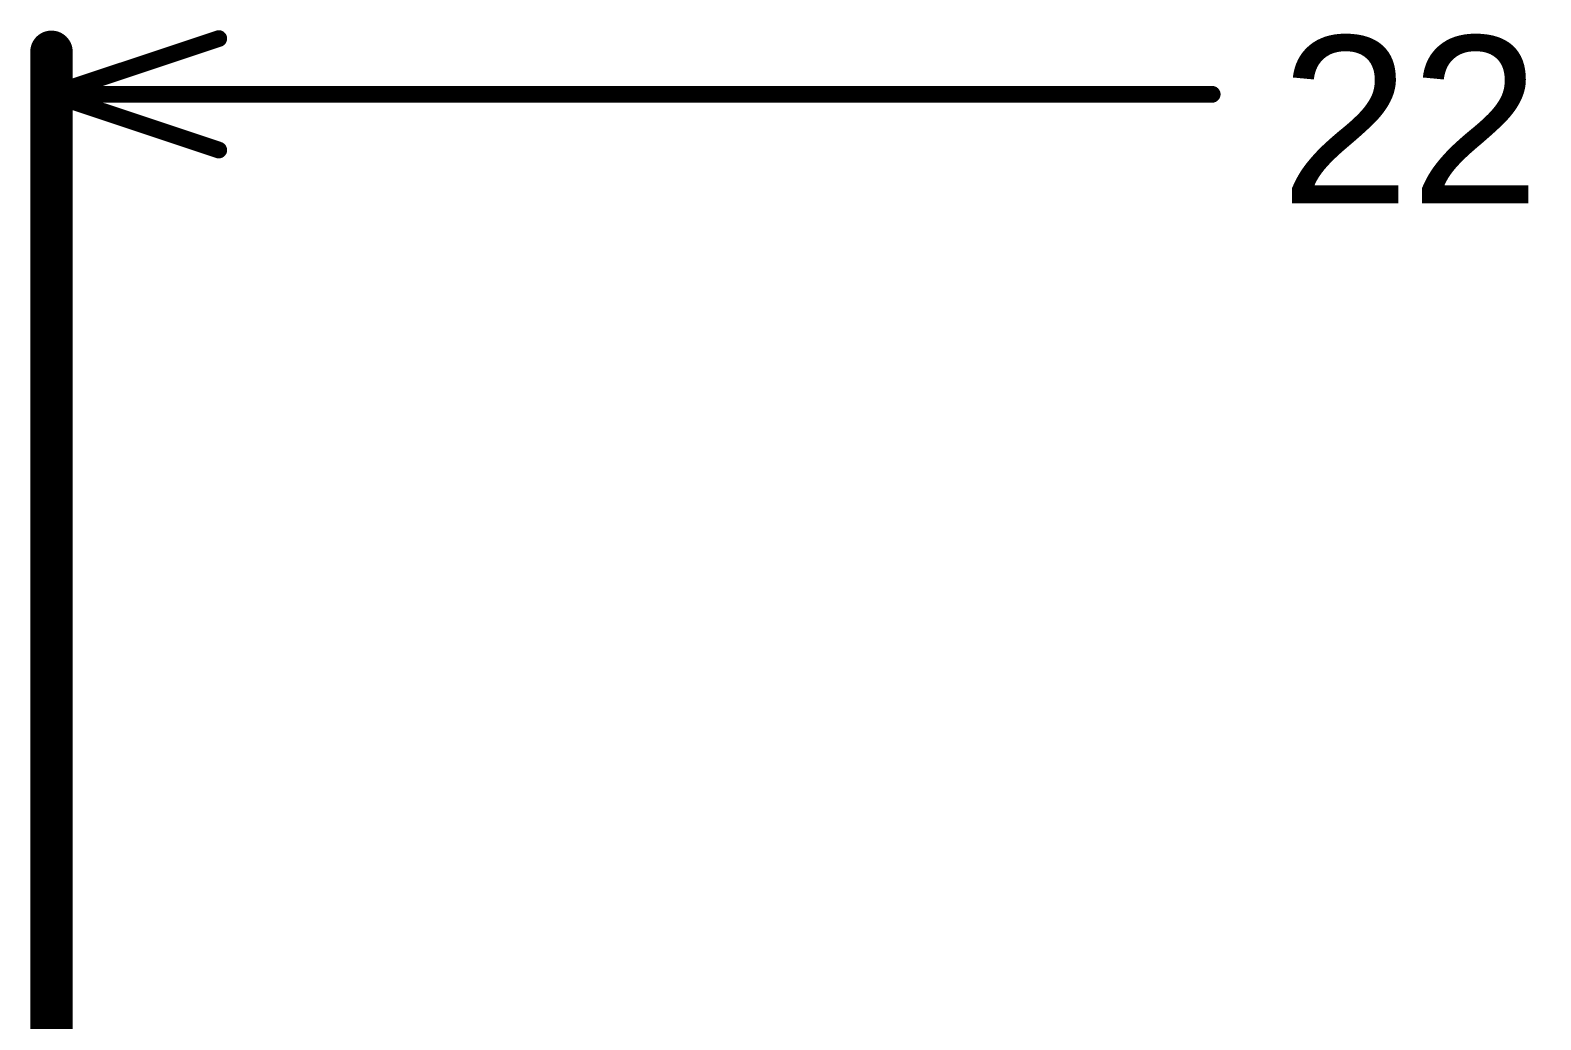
# Model space of a CAD drawing. Header units: millimetres. Extents: x 3.1 to 4.26, y 1.5 to 2.82.
# Drawn here: x 3.3349 to 3.6904, y 2.5822 to 2.8151 of the extents above; entities that cross this region are included whole.
import ezdxf

# ---------------------------------------------------------------- set-up
doc = ezdxf.new("R2010")
doc.units = ezdxf.units.MM
doc.header["$MEASUREMENT"] = 0
doc.layers.add('Mechanical13', color=56, linetype='Continuous')
doc.styles.add('Arial', font='arial.ttf', dxfattribs={"height": 0.2})

msp = doc.modelspace()

# ---------------------------------------------------------------- linework, layer by layer
at = {"layer": 'Mechanical13'}
for points, const_width in [([(3.33991, 2.46774), (3.33991, 2.81)], 0.01), ([(3.33991, 2.8), (3.37928, 2.81312)], 0.00394), ([(3.33991, 2.8), (3.37928, 2.78688)], 0.00394), ([(3.33991, 2.8), (3.61307, 2.8)], 0.00394)]:
    msp.add_lwpolyline(points, dxfattribs=dict(at, const_width=const_width))
for points, const_width in [([(3.33741, 2.81, 1), (3.34241, 2.81, 1)], 0.005), ([(3.37829, 2.81312, 1), (3.38026, 2.81312, 1)], 0.00197), ([(3.33892, 2.8, 1), (3.34089, 2.8, 1)], 0.00197), ([(3.33892, 2.8, 1), (3.34089, 2.8, 1)], 0.00197), ([(3.33892, 2.8, 1), (3.34089, 2.8, 1)], 0.00197), ([(3.61208, 2.8, 1), (3.61405, 2.8, 1)], 0.00197), ([(3.37829, 2.78688, 1), (3.38026, 2.78688, 1)], 0.00197)]:
    msp.add_lwpolyline(points, format="xyb", close=True, dxfattribs=dict(at, const_width=const_width))

# ---------------------------------------------------------------- texts
at = {"layer": 'Mechanical13', "style": 'Arial'}
msp.add_text('22.00mm', height=0.03937, dxfattribs=at).set_placement((3.62907, 2.77432))

doc.saveas('drawing.dxf')
